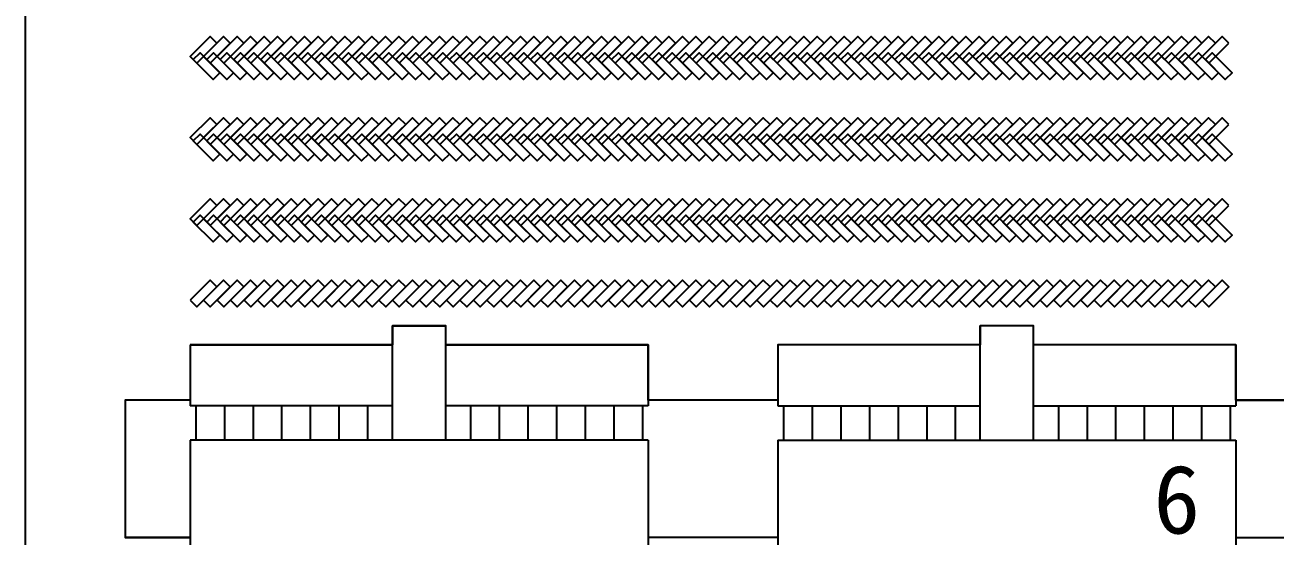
# Model space of a CAD drawing. Extents: x 39009873 to 40242873, y -38938004 to -37205504.
# Drawn here: x 39335197 to 39400697, y -38147569 to -38120757 of the extents above; entities that cross this region are included whole.
import ezdxf

# ---------------------------------------------------------------- set-up
doc = ezdxf.new("R2010")
doc.units = 0
doc.header["$LTSCALE"] = 1000
doc.header["$MEASUREMENT"] = 0
for name, color, linetype in [('1-CEG', 220, 'CONTINUOUS'), ('人行道', 251, 'CONTINUOUS'), ('地面非机动车', 2, 'CONTINUOUS'), ('建筑屋顶', 2, 'CONTINUOUS'), ('建筑轮廓', 254, 'CONTINUOUS')]:
    doc.layers.add(name, color=color, linetype=linetype)
doc.styles.add('-黑体', font='SIMHEI.TTF')

# ---------------------------------------------------------------- blocks, each defined once
blk = doc.blocks.new('333')
at = {"layer": '建筑屋顶', "linetype": 'Continuous', "ltscale": 10}
for p, q in [((-280647, 1070561), (-277847, 1070561)), ((-280647, 1064561), (-280647, 1070561)), ((-277847, 1064561), (-277847, 1070561)), ((-247047, 1070561), (-249847, 1070561)), ((-249847, 1064561), (-249847, 1070561)), ((-247047, 1064561), (-247047, 1070561)), ((-291247, 1069561), (-280647, 1069561)), ((-291247, 1069561), (-291247, 1066361)), ((-277847, 1069561), (-267247, 1069561)), ((-267247, 1069561), (-267247, 1066361)), ((-249847, 1069561), (-260447, 1069561)), ((-260447, 1069561), (-260447, 1066361)), ((-236447, 1069561), (-247047, 1069561)), ((-236447, 1069561), (-236447, 1066361)), ((-294647, 1066661), (-294647, 1059461)), ((-291247, 1066661), (-294647, 1066661)), ((-280647, 1066361), (-291247, 1066361)), ((-290947, 1066361), (-290947, 1064561)), ((-289447, 1066361), (-289447, 1064561)), ((-287947, 1066361), (-287947, 1064561)), ((-286447, 1066361), (-286447, 1064561)), ((-284947, 1066361), (-284947, 1064561)), ((-283447, 1066361), (-283447, 1064561)), ((-281947, 1066361), (-281947, 1064561)), ((-267247, 1066361), (-277847, 1066361)), ((-276547, 1066361), (-276547, 1064561)), ((-275047, 1066361), (-275047, 1064561)), ((-273547, 1066361), (-273547, 1064561)), ((-272047, 1066361), (-272047, 1064561)), ((-270547, 1066361), (-270547, 1064561)), ((-269047, 1066361), (-269047, 1064561)), ((-267547, 1066361), (-267547, 1064561)), ((-260447, 1066661), (-267247, 1066661)), ((-260447, 1066361), (-249847, 1066361)), ((-260147, 1066361), (-260147, 1064561)), ((-258647, 1066361), (-258647, 1064561)), ((-257147, 1066361), (-257147, 1064561)), ((-255647, 1066361), (-255647, 1064561)), ((-254147, 1066361), (-254147, 1064561)), ((-252647, 1066361), (-252647, 1064561)), ((-251147, 1066361), (-251147, 1064561)), ((-247047, 1066361), (-236447, 1066361)), ((-245747, 1066361), (-245747, 1064561)), ((-244247, 1066361), (-244247, 1064561)), ((-242747, 1066361), (-242747, 1064561)), ((-241247, 1066361), (-241247, 1064561)), ((-239747, 1066361), (-239747, 1064561)), ((-238247, 1066361), (-238247, 1064561)), ((-236747, 1066361), (-236747, 1064561)), ((-236447, 1066661), (-233047, 1066661)), ((-233047, 1066661), (-233047, 1059461)), ((-267247, 1064561), (-291247, 1064561)), ((-291247, 1064561), (-291247, 1051961)), ((-267247, 1064561), (-267247, 1057961)), ((-260447, 1064561), (-236447, 1064561)), ((-260447, 1064561), (-260447, 1057961)), ((-236447, 1064561), (-236447, 1051961)), ((-291247, 1059461), (-294647, 1059461)), ((-260447, 1059461), (-267247, 1059461)), ((-236447, 1059461), (-233047, 1059461)), ((-291247, 1057961), (-267247, 1057961)), ((-287647, 1057961), (-287647, 1033961)), ((-236447, 1057961), (-260447, 1057961)), ((-240047, 1057961), (-240047, 1033961)), ((-293897, 1051961), (-293897, 1039961)), ((-287647, 1051961), (-293897, 1051961)), ((-240047, 1051961), (-233797, 1051961)), ((-233797, 1051961), (-233797, 1039961)), ((-287647, 1039961), (-293897, 1039961)), ((-291247, 1039961), (-291247, 1030761)), ((-240047, 1039961), (-233797, 1039961)), ((-236447, 1039961), (-236447, 1030761)), ((-280647, 1034961), (-277847, 1034961)), ((-280647, 1028961), (-280647, 1034961)), ((-277847, 1028961), (-277847, 1034961)), ((-247047, 1034961), (-249847, 1034961)), ((-249847, 1028961), (-249847, 1034961)), ((-247047, 1028961), (-247047, 1034961)), ((-291247, 1033961), (-280647, 1033961)), ((-277847, 1033961), (-267247, 1033961)), ((-267247, 1033961), (-267247, 1030761)), ((-249847, 1033961), (-260447, 1033961)), ((-260447, 1033961), (-260447, 1030761)), ((-236447, 1033961), (-247047, 1033961)), ((-294647, 1031061), (-294647, 1023861)), ((-291247, 1031061), (-294647, 1031061)), ((-260447, 1031061), (-267247, 1031061)), ((-236447, 1031061), (-233047, 1031061)), ((-233047, 1031061), (-233047, 1023861)), ((-280647, 1030761), (-291247, 1030761)), ((-290947, 1030761), (-290947, 1028961)), ((-289447, 1030761), (-289447, 1028961)), ((-287947, 1030761), (-287947, 1028961)), ((-286447, 1030761), (-286447, 1028961)), ((-284947, 1030761), (-284947, 1028961)), ((-283447, 1030761), (-283447, 1028961)), ((-281947, 1030761), (-281947, 1028961)), ((-267247, 1030761), (-277847, 1030761)), ((-276547, 1030761), (-276547, 1028961)), ((-275047, 1030761), (-275047, 1028961)), ((-273547, 1030761), (-273547, 1028961)), ((-272047, 1030761), (-272047, 1028961)), ((-270547, 1030761), (-270547, 1028961)), ((-269047, 1030761), (-269047, 1028961)), ((-267547, 1030761), (-267547, 1028961)), ((-260447, 1030761), (-249847, 1030761)), ((-260147, 1030761), (-260147, 1028961)), ((-258647, 1030761), (-258647, 1028961)), ((-257147, 1030761), (-257147, 1028961)), ((-255647, 1030761), (-255647, 1028961)), ((-254147, 1030761), (-254147, 1028961)), ((-252647, 1030761), (-252647, 1028961)), ((-251147, 1030761), (-251147, 1028961)), ((-247047, 1030761), (-236447, 1030761)), ((-245747, 1030761), (-245747, 1028961)), ((-244247, 1030761), (-244247, 1028961)), ((-242747, 1030761), (-242747, 1028961)), ((-241247, 1030761), (-241247, 1028961)), ((-239747, 1030761), (-239747, 1028961)), ((-238247, 1030761), (-238247, 1028961)), ((-236747, 1030761), (-236747, 1028961)), ((-267247, 1028961), (-291247, 1028961)), ((-291247, 1028961), (-291247, 1022361)), ((-267247, 1028961), (-267247, 1022361)), ((-260447, 1028961), (-236447, 1028961)), ((-260447, 1028961), (-260447, 1022361)), ((-236447, 1028961), (-236447, 1022361)), ((-291247, 1023861), (-294647, 1023861)), ((-260447, 1023861), (-267247, 1023861)), ((-236447, 1023861), (-233047, 1023861)), ((-291247, 1022361), (-267247, 1022361)), ((-236447, 1022361), (-260447, 1022361))]:
    blk.add_line(p, q, dxfattribs=at)

msp = doc.modelspace()

# ---------------------------------------------------------------- linework, layer by layer
at = {"layer": '人行道'}
msp.add_line((39335197, -38098941), (39335197, -38152141), dxfattribs=at)
at = {"layer": '地面非机动车', "linetype": 'Continuous', "ltscale": 10}
for points in [[(39345247, -38121715), (39344893, -38121361), (39343847, -38122408), (39344200, -38122761)], [(39345954, -38121715), (39345600, -38121361), (39344554, -38122408), (39344907, -38122761)], [(39346661, -38121715), (39346307, -38121361), (39345261, -38122408), (39345614, -38122761)], [(39347368, -38121715), (39347014, -38121361), (39345968, -38122408), (39346321, -38122761)], [(39348075, -38121715), (39347721, -38121361), (39346675, -38122408), (39347029, -38122761)], [(39348782, -38121715), (39348429, -38121361), (39347382, -38122408), (39347736, -38122761)], [(39349489, -38121715), (39349136, -38121361), (39348089, -38122408), (39348443, -38122761)], [(39350196, -38121715), (39349843, -38121361), (39348796, -38122408), (39349150, -38122761)], [(39350903, -38121715), (39350550, -38121361), (39349503, -38122408), (39349857, -38122761)], [(39351610, -38121715), (39351257, -38121361), (39350210, -38122408), (39350564, -38122761)], [(39352318, -38121715), (39351964, -38121361), (39350918, -38122408), (39351271, -38122761)], [(39353025, -38121715), (39352671, -38121361), (39351625, -38122408), (39351978, -38122761)], [(39353732, -38121715), (39353378, -38121361), (39352332, -38122408), (39352685, -38122761)], [(39354439, -38121715), (39354085, -38121361), (39353039, -38122408), (39353392, -38122761)], [(39355146, -38121715), (39354792, -38121361), (39353746, -38122408), (39354100, -38122761)], [(39355146, -38121715), (39354792, -38121361), (39353746, -38122408), (39354100, -38122761)], [(39355853, -38121715), (39355500, -38121361), (39354453, -38122408), (39354807, -38122761)], [(39356560, -38121715), (39356207, -38121361), (39355160, -38122408), (39355514, -38122761)], [(39357267, -38121715), (39356914, -38121361), (39355867, -38122408), (39356221, -38122761)], [(39357974, -38121715), (39357621, -38121361), (39356574, -38122408), (39356928, -38122761)], [(39358682, -38121715), (39358328, -38121361), (39357282, -38122408), (39357635, -38122761)], [(39359389, -38121715), (39359035, -38121361), (39357989, -38122408), (39358342, -38122761)], [(39360096, -38121715), (39359742, -38121361), (39358696, -38122408), (39359049, -38122761)], [(39360803, -38121715), (39360449, -38121361), (39359403, -38122408), (39359756, -38122761)], [(39361510, -38121715), (39361156, -38121361), (39360110, -38122408), (39360464, -38122761)], [(39362217, -38121715), (39361864, -38121361), (39360817, -38122408), (39361171, -38122761)], [(39362924, -38121715), (39362571, -38121361), (39361524, -38122408), (39361878, -38122761)], [(39363631, -38121715), (39363278, -38121361), (39362231, -38122408), (39362585, -38122761)], [(39364338, -38121715), (39363985, -38121361), (39362938, -38122408), (39363292, -38122761)], [(39364338, -38121715), (39363985, -38121361), (39362938, -38122408), (39363292, -38122761)], [(39365046, -38121715), (39364692, -38121361), (39363646, -38122408), (39363999, -38122761)], [(39365753, -38121715), (39365399, -38121361), (39364353, -38122408), (39364706, -38122761)], [(39366460, -38121715), (39366106, -38121361), (39365060, -38122408), (39365413, -38122761)], [(39367167, -38121715), (39366813, -38121361), (39365767, -38122408), (39366120, -38122761)], [(39367874, -38121715), (39367520, -38121361), (39366474, -38122408), (39366828, -38122761)], [(39368581, -38121715), (39368228, -38121361), (39367181, -38122408), (39367535, -38122761)], [(39369288, -38121715), (39368935, -38121361), (39367888, -38122408), (39368242, -38122761)], [(39369995, -38121715), (39369642, -38121361), (39368595, -38122408), (39368949, -38122761)], [(39370702, -38121715), (39370349, -38121361), (39369302, -38122408), (39369656, -38122761)], [(39371409, -38121715), (39371056, -38121361), (39370009, -38122408), (39370363, -38122761)], [(39372117, -38121715), (39371763, -38121361), (39370717, -38122408), (39371070, -38122761)], [(39372824, -38121715), (39372470, -38121361), (39371424, -38122408), (39371777, -38122761)], [(39373531, -38121715), (39373177, -38121361), (39372131, -38122408), (39372484, -38122761)], [(39373531, -38121715), (39373177, -38121361), (39372131, -38122408), (39372484, -38122761)], [(39374238, -38121715), (39373884, -38121361), (39372838, -38122408), (39373191, -38122761)], [(39374945, -38121715), (39374591, -38121361), (39373545, -38122408), (39373899, -38122761)], [(39375652, -38121715), (39375299, -38121361), (39374252, -38122408), (39374606, -38122761)], [(39376359, -38121715), (39376006, -38121361), (39374959, -38122408), (39375313, -38122761)], [(39377066, -38121715), (39376713, -38121361), (39375666, -38122408), (39376020, -38122761)], [(39377773, -38121715), (39377420, -38121361), (39376373, -38122408), (39376727, -38122761)], [(39378481, -38121715), (39378127, -38121361), (39377081, -38122408), (39377434, -38122761)], [(39379188, -38121715), (39378834, -38121361), (39377788, -38122408), (39378141, -38122761)], [(39379895, -38121715), (39379541, -38121361), (39378495, -38122408), (39378848, -38122761)], [(39380602, -38121715), (39380248, -38121361), (39379202, -38122408), (39379555, -38122761)], [(39381309, -38121715), (39380955, -38121361), (39379909, -38122408), (39380263, -38122761)], [(39382016, -38121715), (39381663, -38121361), (39380616, -38122408), (39380970, -38122761)], [(39382723, -38121715), (39382370, -38121361), (39381323, -38122408), (39381677, -38122761)], [(39382723, -38121715), (39382370, -38121361), (39381323, -38122408), (39381677, -38122761)], [(39383430, -38121715), (39383077, -38121361), (39382030, -38122408), (39382384, -38122761)], [(39384137, -38121715), (39383784, -38121361), (39382737, -38122408), (39383091, -38122761)], [(39384845, -38121715), (39384491, -38121361), (39383445, -38122408), (39383798, -38122761)], [(39385552, -38121715), (39385198, -38121361), (39384152, -38122408), (39384505, -38122761)], [(39386259, -38121715), (39385905, -38121361), (39384859, -38122408), (39385212, -38122761)], [(39386966, -38121715), (39386612, -38121361), (39385566, -38122408), (39385919, -38122761)], [(39387673, -38121715), (39387319, -38121361), (39386273, -38122408), (39386626, -38122761)], [(39388380, -38121715), (39388026, -38121361), (39386980, -38122408), (39387334, -38122761)], [(39389087, -38121715), (39388734, -38121361), (39387687, -38122408), (39388041, -38122761)], [(39389794, -38121715), (39389441, -38121361), (39388394, -38122408), (39388748, -38122761)], [(39390501, -38121715), (39390148, -38121361), (39389101, -38122408), (39389455, -38122761)], [(39391208, -38121715), (39390855, -38121361), (39389808, -38122408), (39390162, -38122761)], [(39391916, -38121715), (39391562, -38121361), (39390516, -38122408), (39390869, -38122761)], [(39392623, -38121715), (39392269, -38121361), (39391223, -38122408), (39391576, -38122761)], [(39393330, -38121715), (39392976, -38121361), (39391930, -38122408), (39392283, -38122761)], [(39394037, -38121715), (39393683, -38121361), (39392637, -38122408), (39392990, -38122761)], [(39394744, -38121715), (39394390, -38121361), (39393344, -38122408), (39393698, -38122761)], [(39395451, -38121715), (39395098, -38121361), (39394051, -38122408), (39394405, -38122761)], [(39396158, -38121715), (39395805, -38121361), (39394758, -38122408), (39395112, -38122761)], [(39396865, -38121715), (39396512, -38121361), (39395465, -38122408), (39395819, -38122761)], [(39397572, -38121715), (39397219, -38121361), (39396172, -38122408), (39396526, -38122761)], [(39398280, -38121715), (39397926, -38121361), (39396880, -38122408), (39397233, -38122761)], [(39344014, -38122575), (39344367, -38122221), (39345414, -38123268), (39345060, -38123621)], [(39344721, -38122575), (39345074, -38122221), (39346121, -38123268), (39345767, -38123621)], [(39345428, -38122575), (39345781, -38122221), (39346828, -38123268), (39346474, -38123621)], [(39346135, -38122575), (39346489, -38122221), (39347535, -38123268), (39347181, -38123621)], [(39346842, -38122575), (39347196, -38122221), (39348242, -38123268), (39347889, -38123621)], [(39347549, -38122575), (39347903, -38122221), (39348949, -38123268), (39348596, -38123621)], [(39348256, -38122575), (39348610, -38122221), (39349656, -38123268), (39349303, -38123621)], [(39348963, -38122575), (39349317, -38122221), (39350363, -38123268), (39350010, -38123621)], [(39349670, -38122575), (39350024, -38122221), (39351070, -38123268), (39350717, -38123621)], [(39350378, -38122575), (39350731, -38122221), (39351778, -38123268), (39351424, -38123621)], [(39351085, -38122575), (39351438, -38122221), (39352485, -38123268), (39352131, -38123621)], [(39351792, -38122575), (39352145, -38122221), (39353192, -38123268), (39352838, -38123621)], [(39352499, -38122575), (39352852, -38122221), (39353899, -38123268), (39353545, -38123621)], [(39353206, -38122575), (39353560, -38122221), (39354606, -38123268), (39354252, -38123621)], [(39353913, -38122575), (39354267, -38122221), (39355313, -38123268), (39354960, -38123621)], [(39354620, -38122575), (39354974, -38122221), (39356020, -38123268), (39355667, -38123621)], [(39355327, -38122575), (39355681, -38122221), (39356727, -38123268), (39356374, -38123621)], [(39356034, -38122575), (39356388, -38122221), (39357434, -38123268), (39357081, -38123621)], [(39356742, -38122575), (39357095, -38122221), (39358142, -38123268), (39357788, -38123621)], [(39357449, -38122575), (39357802, -38122221), (39358849, -38123268), (39358495, -38123621)], [(39358156, -38122575), (39358509, -38122221), (39359556, -38123268), (39359202, -38123621)], [(39358863, -38122575), (39359216, -38122221), (39360263, -38123268), (39359909, -38123621)], [(39359570, -38122575), (39359924, -38122221), (39360970, -38123268), (39360616, -38123621)], [(39360277, -38122575), (39360631, -38122221), (39361677, -38123268), (39361324, -38123621)], [(39360984, -38122575), (39361338, -38122221), (39362384, -38123268), (39362031, -38123621)], [(39361691, -38122575), (39362045, -38122221), (39363091, -38123268), (39362738, -38123621)], [(39362398, -38122575), (39362752, -38122221), (39363798, -38123268), (39363445, -38123621)], [(39363106, -38122575), (39363459, -38122221), (39364506, -38123268), (39364152, -38123621)], [(39363813, -38122575), (39364166, -38122221), (39365213, -38123268), (39364859, -38123621)], [(39364520, -38122575), (39364873, -38122221), (39365920, -38123268), (39365566, -38123621)], [(39365227, -38122575), (39365580, -38122221), (39366627, -38123268), (39366273, -38123621)], [(39365934, -38122575), (39366288, -38122221), (39367334, -38123268), (39366980, -38123621)], [(39366641, -38122575), (39366995, -38122221), (39368041, -38123268), (39367688, -38123621)], [(39367348, -38122575), (39367702, -38122221), (39368748, -38123268), (39368395, -38123621)], [(39368055, -38122575), (39368409, -38122221), (39369455, -38123268), (39369102, -38123621)], [(39368762, -38122575), (39369116, -38122221), (39370162, -38123268), (39369809, -38123621)], [(39369469, -38122575), (39369823, -38122221), (39370869, -38123268), (39370516, -38123621)], [(39370177, -38122575), (39370530, -38122221), (39371577, -38123268), (39371223, -38123621)], [(39370884, -38122575), (39371237, -38122221), (39372284, -38123268), (39371930, -38123621)], [(39371591, -38122575), (39371944, -38122221), (39372991, -38123268), (39372637, -38123621)], [(39372298, -38122575), (39372651, -38122221), (39373698, -38123268), (39373344, -38123621)], [(39373005, -38122575), (39373359, -38122221), (39374405, -38123268), (39374051, -38123621)], [(39373712, -38122575), (39374066, -38122221), (39375112, -38123268), (39374759, -38123621)], [(39374419, -38122575), (39374773, -38122221), (39375819, -38123268), (39375466, -38123621)], [(39375126, -38122575), (39375480, -38122221), (39376526, -38123268), (39376173, -38123621)], [(39375833, -38122575), (39376187, -38122221), (39377233, -38123268), (39376880, -38123621)], [(39376541, -38122575), (39376894, -38122221), (39377941, -38123268), (39377587, -38123621)], [(39377248, -38122575), (39377601, -38122221), (39378648, -38123268), (39378294, -38123621)], [(39377955, -38122575), (39378308, -38122221), (39379355, -38123268), (39379001, -38123621)], [(39378662, -38122575), (39379015, -38122221), (39380062, -38123268), (39379708, -38123621)], [(39379369, -38122575), (39379723, -38122221), (39380769, -38123268), (39380415, -38123621)], [(39380076, -38122575), (39380430, -38122221), (39381476, -38123268), (39381123, -38123621)], [(39380783, -38122575), (39381137, -38122221), (39382183, -38123268), (39381830, -38123621)], [(39381490, -38122575), (39381844, -38122221), (39382890, -38123268), (39382537, -38123621)], [(39382197, -38122575), (39382551, -38122221), (39383597, -38123268), (39383244, -38123621)], [(39382905, -38122575), (39383258, -38122221), (39384305, -38123268), (39383951, -38123621)], [(39383612, -38122575), (39383965, -38122221), (39385012, -38123268), (39384658, -38123621)], [(39384319, -38122575), (39384672, -38122221), (39385719, -38123268), (39385365, -38123621)], [(39385026, -38122575), (39385379, -38122221), (39386426, -38123268), (39386072, -38123621)], [(39385733, -38122575), (39386086, -38122221), (39387133, -38123268), (39386779, -38123621)], [(39386440, -38122575), (39386794, -38122221), (39387840, -38123268), (39387486, -38123621)], [(39387147, -38122575), (39387501, -38122221), (39388547, -38123268), (39388194, -38123621)], [(39387854, -38122575), (39388208, -38122221), (39389254, -38123268), (39388901, -38123621)], [(39388561, -38122575), (39388915, -38122221), (39389961, -38123268), (39389608, -38123621)], [(39389268, -38122575), (39389622, -38122221), (39390668, -38123268), (39390315, -38123621)], [(39389976, -38122575), (39390329, -38122221), (39391376, -38123268), (39391022, -38123621)], [(39390683, -38122575), (39391036, -38122221), (39392083, -38123268), (39391729, -38123621)], [(39391390, -38122575), (39391743, -38122221), (39392790, -38123268), (39392436, -38123621)], [(39392097, -38122575), (39392450, -38122221), (39393497, -38123268), (39393143, -38123621)], [(39392804, -38122575), (39393158, -38122221), (39394204, -38123268), (39393850, -38123621)], [(39393511, -38122575), (39393865, -38122221), (39394911, -38123268), (39394558, -38123621)], [(39394218, -38122575), (39394572, -38122221), (39395618, -38123268), (39395265, -38123621)], [(39394925, -38122575), (39395279, -38122221), (39396325, -38123268), (39395972, -38123621)], [(39395632, -38122575), (39395986, -38122221), (39397032, -38123268), (39396679, -38123621)], [(39396340, -38122575), (39396693, -38122221), (39397740, -38123268), (39397386, -38123621)], [(39397047, -38122575), (39397400, -38122221), (39398447, -38123268), (39398093, -38123621)], [(39345247, -38125975), (39344893, -38125621), (39343847, -38126668), (39344200, -38127021)], [(39345954, -38125975), (39345600, -38125621), (39344554, -38126668), (39344907, -38127021)], [(39346661, -38125975), (39346307, -38125621), (39345261, -38126668), (39345614, -38127021)], [(39347368, -38125975), (39347014, -38125621), (39345968, -38126668), (39346321, -38127021)], [(39348075, -38125975), (39347721, -38125621), (39346675, -38126668), (39347029, -38127021)], [(39348782, -38125975), (39348429, -38125621), (39347382, -38126668), (39347736, -38127021)], [(39349489, -38125975), (39349136, -38125621), (39348089, -38126668), (39348443, -38127021)], [(39350196, -38125975), (39349843, -38125621), (39348796, -38126668), (39349150, -38127021)], [(39350903, -38125975), (39350550, -38125621), (39349503, -38126668), (39349857, -38127021)], [(39351610, -38125975), (39351257, -38125621), (39350210, -38126668), (39350564, -38127021)], [(39352318, -38125975), (39351964, -38125621), (39350918, -38126668), (39351271, -38127021)], [(39353025, -38125975), (39352671, -38125621), (39351625, -38126668), (39351978, -38127021)], [(39353732, -38125975), (39353378, -38125621), (39352332, -38126668), (39352685, -38127021)], [(39354439, -38125975), (39354085, -38125621), (39353039, -38126668), (39353392, -38127021)], [(39355146, -38125975), (39354792, -38125621), (39353746, -38126668), (39354100, -38127021)], [(39355146, -38125975), (39354792, -38125621), (39353746, -38126668), (39354100, -38127021)], [(39355853, -38125975), (39355500, -38125621), (39354453, -38126668), (39354807, -38127021)], [(39356560, -38125975), (39356207, -38125621), (39355160, -38126668), (39355514, -38127021)], [(39357267, -38125975), (39356914, -38125621), (39355867, -38126668), (39356221, -38127021)], [(39357974, -38125975), (39357621, -38125621), (39356574, -38126668), (39356928, -38127021)], [(39358682, -38125975), (39358328, -38125621), (39357282, -38126668), (39357635, -38127021)], [(39359389, -38125975), (39359035, -38125621), (39357989, -38126668), (39358342, -38127021)], [(39360096, -38125975), (39359742, -38125621), (39358696, -38126668), (39359049, -38127021)], [(39360803, -38125975), (39360449, -38125621), (39359403, -38126668), (39359756, -38127021)], [(39361510, -38125975), (39361156, -38125621), (39360110, -38126668), (39360464, -38127021)], [(39362217, -38125975), (39361864, -38125621), (39360817, -38126668), (39361171, -38127021)], [(39362924, -38125975), (39362571, -38125621), (39361524, -38126668), (39361878, -38127021)], [(39363631, -38125975), (39363278, -38125621), (39362231, -38126668), (39362585, -38127021)], [(39364338, -38125975), (39363985, -38125621), (39362938, -38126668), (39363292, -38127021)], [(39364338, -38125975), (39363985, -38125621), (39362938, -38126668), (39363292, -38127021)], [(39365046, -38125975), (39364692, -38125621), (39363646, -38126668), (39363999, -38127021)], [(39365753, -38125975), (39365399, -38125621), (39364353, -38126668), (39364706, -38127021)], [(39366460, -38125975), (39366106, -38125621), (39365060, -38126668), (39365413, -38127021)], [(39367167, -38125975), (39366813, -38125621), (39365767, -38126668), (39366120, -38127021)], [(39367874, -38125975), (39367520, -38125621), (39366474, -38126668), (39366828, -38127021)], [(39368581, -38125975), (39368228, -38125621), (39367181, -38126668), (39367535, -38127021)], [(39369288, -38125975), (39368935, -38125621), (39367888, -38126668), (39368242, -38127021)], [(39369995, -38125975), (39369642, -38125621), (39368595, -38126668), (39368949, -38127021)], [(39370702, -38125975), (39370349, -38125621), (39369302, -38126668), (39369656, -38127021)], [(39371409, -38125975), (39371056, -38125621), (39370009, -38126668), (39370363, -38127021)], [(39372117, -38125975), (39371763, -38125621), (39370717, -38126668), (39371070, -38127021)], [(39372824, -38125975), (39372470, -38125621), (39371424, -38126668), (39371777, -38127021)], [(39373531, -38125975), (39373177, -38125621), (39372131, -38126668), (39372484, -38127021)], [(39373531, -38125975), (39373177, -38125621), (39372131, -38126668), (39372484, -38127021)], [(39374238, -38125975), (39373884, -38125621), (39372838, -38126668), (39373191, -38127021)], [(39374945, -38125975), (39374591, -38125621), (39373545, -38126668), (39373899, -38127021)], [(39375652, -38125975), (39375299, -38125621), (39374252, -38126668), (39374606, -38127021)], [(39376359, -38125975), (39376006, -38125621), (39374959, -38126668), (39375313, -38127021)], [(39377066, -38125975), (39376713, -38125621), (39375666, -38126668), (39376020, -38127021)], [(39377773, -38125975), (39377420, -38125621), (39376373, -38126668), (39376727, -38127021)], [(39378481, -38125975), (39378127, -38125621), (39377081, -38126668), (39377434, -38127021)], [(39379188, -38125975), (39378834, -38125621), (39377788, -38126668), (39378141, -38127021)], [(39379895, -38125975), (39379541, -38125621), (39378495, -38126668), (39378848, -38127021)], [(39380602, -38125975), (39380248, -38125621), (39379202, -38126668), (39379555, -38127021)], [(39381309, -38125975), (39380955, -38125621), (39379909, -38126668), (39380263, -38127021)], [(39382016, -38125975), (39381663, -38125621), (39380616, -38126668), (39380970, -38127021)], [(39382723, -38125975), (39382370, -38125621), (39381323, -38126668), (39381677, -38127021)], [(39382723, -38125975), (39382370, -38125621), (39381323, -38126668), (39381677, -38127021)], [(39383430, -38125975), (39383077, -38125621), (39382030, -38126668), (39382384, -38127021)], [(39384137, -38125975), (39383784, -38125621), (39382737, -38126668), (39383091, -38127021)], [(39384845, -38125975), (39384491, -38125621), (39383445, -38126668), (39383798, -38127021)], [(39385552, -38125975), (39385198, -38125621), (39384152, -38126668), (39384505, -38127021)], [(39386259, -38125975), (39385905, -38125621), (39384859, -38126668), (39385212, -38127021)], [(39386966, -38125975), (39386612, -38125621), (39385566, -38126668), (39385919, -38127021)], [(39387673, -38125975), (39387319, -38125621), (39386273, -38126668), (39386626, -38127021)], [(39388380, -38125975), (39388026, -38125621), (39386980, -38126668), (39387334, -38127021)], [(39389087, -38125975), (39388734, -38125621), (39387687, -38126668), (39388041, -38127021)], [(39389794, -38125975), (39389441, -38125621), (39388394, -38126668), (39388748, -38127021)], [(39390501, -38125975), (39390148, -38125621), (39389101, -38126668), (39389455, -38127021)], [(39391208, -38125975), (39390855, -38125621), (39389808, -38126668), (39390162, -38127021)], [(39391916, -38125975), (39391562, -38125621), (39390516, -38126668), (39390869, -38127021)], [(39392623, -38125975), (39392269, -38125621), (39391223, -38126668), (39391576, -38127021)], [(39393330, -38125975), (39392976, -38125621), (39391930, -38126668), (39392283, -38127021)], [(39394037, -38125975), (39393683, -38125621), (39392637, -38126668), (39392990, -38127021)], [(39394744, -38125975), (39394390, -38125621), (39393344, -38126668), (39393698, -38127021)], [(39395451, -38125975), (39395098, -38125621), (39394051, -38126668), (39394405, -38127021)], [(39396158, -38125975), (39395805, -38125621), (39394758, -38126668), (39395112, -38127021)], [(39396865, -38125975), (39396512, -38125621), (39395465, -38126668), (39395819, -38127021)], [(39397572, -38125975), (39397219, -38125621), (39396172, -38126668), (39396526, -38127021)], [(39398280, -38125975), (39397926, -38125621), (39396880, -38126668), (39397233, -38127021)], [(39344014, -38126835), (39344367, -38126481), (39345414, -38127528), (39345060, -38127881)], [(39344721, -38126835), (39345074, -38126481), (39346121, -38127528), (39345767, -38127881)], [(39345428, -38126835), (39345781, -38126481), (39346828, -38127528), (39346474, -38127881)], [(39346135, -38126835), (39346489, -38126481), (39347535, -38127528), (39347181, -38127881)], [(39346842, -38126835), (39347196, -38126481), (39348242, -38127528), (39347889, -38127881)], [(39347549, -38126835), (39347903, -38126481), (39348949, -38127528), (39348596, -38127881)], [(39348256, -38126835), (39348610, -38126481), (39349656, -38127528), (39349303, -38127881)], [(39348963, -38126835), (39349317, -38126481), (39350363, -38127528), (39350010, -38127881)], [(39349670, -38126835), (39350024, -38126481), (39351070, -38127528), (39350717, -38127881)], [(39350378, -38126835), (39350731, -38126481), (39351778, -38127528), (39351424, -38127881)], [(39351085, -38126835), (39351438, -38126481), (39352485, -38127528), (39352131, -38127881)], [(39351792, -38126835), (39352145, -38126481), (39353192, -38127528), (39352838, -38127881)], [(39352499, -38126835), (39352852, -38126481), (39353899, -38127528), (39353545, -38127881)], [(39353206, -38126835), (39353560, -38126481), (39354606, -38127528), (39354252, -38127881)], [(39353913, -38126835), (39354267, -38126481), (39355313, -38127528), (39354960, -38127881)], [(39354620, -38126835), (39354974, -38126481), (39356020, -38127528), (39355667, -38127881)], [(39355327, -38126835), (39355681, -38126481), (39356727, -38127528), (39356374, -38127881)], [(39356034, -38126835), (39356388, -38126481), (39357434, -38127528), (39357081, -38127881)], [(39356742, -38126835), (39357095, -38126481), (39358142, -38127528), (39357788, -38127881)], [(39357449, -38126835), (39357802, -38126481), (39358849, -38127528), (39358495, -38127881)], [(39358156, -38126835), (39358509, -38126481), (39359556, -38127528), (39359202, -38127881)], [(39358863, -38126835), (39359216, -38126481), (39360263, -38127528), (39359909, -38127881)], [(39359570, -38126835), (39359924, -38126481), (39360970, -38127528), (39360616, -38127881)], [(39360277, -38126835), (39360631, -38126481), (39361677, -38127528), (39361324, -38127881)], [(39360984, -38126835), (39361338, -38126481), (39362384, -38127528), (39362031, -38127881)], [(39361691, -38126835), (39362045, -38126481), (39363091, -38127528), (39362738, -38127881)], [(39362398, -38126835), (39362752, -38126481), (39363798, -38127528), (39363445, -38127881)], [(39363106, -38126835), (39363459, -38126481), (39364506, -38127528), (39364152, -38127881)], [(39363813, -38126835), (39364166, -38126481), (39365213, -38127528), (39364859, -38127881)], [(39364520, -38126835), (39364873, -38126481), (39365920, -38127528), (39365566, -38127881)], [(39365227, -38126835), (39365580, -38126481), (39366627, -38127528), (39366273, -38127881)], [(39365934, -38126835), (39366288, -38126481), (39367334, -38127528), (39366980, -38127881)], [(39366641, -38126835), (39366995, -38126481), (39368041, -38127528), (39367688, -38127881)], [(39367348, -38126835), (39367702, -38126481), (39368748, -38127528), (39368395, -38127881)], [(39368055, -38126835), (39368409, -38126481), (39369455, -38127528), (39369102, -38127881)], [(39368762, -38126835), (39369116, -38126481), (39370162, -38127528), (39369809, -38127881)], [(39369469, -38126835), (39369823, -38126481), (39370869, -38127528), (39370516, -38127881)], [(39370177, -38126835), (39370530, -38126481), (39371577, -38127528), (39371223, -38127881)], [(39370884, -38126835), (39371237, -38126481), (39372284, -38127528), (39371930, -38127881)], [(39371591, -38126835), (39371944, -38126481), (39372991, -38127528), (39372637, -38127881)], [(39372298, -38126835), (39372651, -38126481), (39373698, -38127528), (39373344, -38127881)], [(39373005, -38126835), (39373359, -38126481), (39374405, -38127528), (39374051, -38127881)], [(39373712, -38126835), (39374066, -38126481), (39375112, -38127528), (39374759, -38127881)], [(39374419, -38126835), (39374773, -38126481), (39375819, -38127528), (39375466, -38127881)], [(39375126, -38126835), (39375480, -38126481), (39376526, -38127528), (39376173, -38127881)], [(39375833, -38126835), (39376187, -38126481), (39377233, -38127528), (39376880, -38127881)], [(39376541, -38126835), (39376894, -38126481), (39377941, -38127528), (39377587, -38127881)], [(39377248, -38126835), (39377601, -38126481), (39378648, -38127528), (39378294, -38127881)], [(39377955, -38126835), (39378308, -38126481), (39379355, -38127528), (39379001, -38127881)], [(39378662, -38126835), (39379015, -38126481), (39380062, -38127528), (39379708, -38127881)], [(39379369, -38126835), (39379723, -38126481), (39380769, -38127528), (39380415, -38127881)], [(39380076, -38126835), (39380430, -38126481), (39381476, -38127528), (39381123, -38127881)], [(39380783, -38126835), (39381137, -38126481), (39382183, -38127528), (39381830, -38127881)], [(39381490, -38126835), (39381844, -38126481), (39382890, -38127528), (39382537, -38127881)], [(39382197, -38126835), (39382551, -38126481), (39383597, -38127528), (39383244, -38127881)], [(39382905, -38126835), (39383258, -38126481), (39384305, -38127528), (39383951, -38127881)], [(39383612, -38126835), (39383965, -38126481), (39385012, -38127528), (39384658, -38127881)], [(39384319, -38126835), (39384672, -38126481), (39385719, -38127528), (39385365, -38127881)], [(39385026, -38126835), (39385379, -38126481), (39386426, -38127528), (39386072, -38127881)], [(39385733, -38126835), (39386086, -38126481), (39387133, -38127528), (39386779, -38127881)], [(39386440, -38126835), (39386794, -38126481), (39387840, -38127528), (39387486, -38127881)], [(39387147, -38126835), (39387501, -38126481), (39388547, -38127528), (39388194, -38127881)], [(39387854, -38126835), (39388208, -38126481), (39389254, -38127528), (39388901, -38127881)], [(39388561, -38126835), (39388915, -38126481), (39389961, -38127528), (39389608, -38127881)], [(39389268, -38126835), (39389622, -38126481), (39390668, -38127528), (39390315, -38127881)], [(39389976, -38126835), (39390329, -38126481), (39391376, -38127528), (39391022, -38127881)], [(39390683, -38126835), (39391036, -38126481), (39392083, -38127528), (39391729, -38127881)], [(39391390, -38126835), (39391743, -38126481), (39392790, -38127528), (39392436, -38127881)], [(39392097, -38126835), (39392450, -38126481), (39393497, -38127528), (39393143, -38127881)], [(39392804, -38126835), (39393158, -38126481), (39394204, -38127528), (39393850, -38127881)], [(39393511, -38126835), (39393865, -38126481), (39394911, -38127528), (39394558, -38127881)], [(39394218, -38126835), (39394572, -38126481), (39395618, -38127528), (39395265, -38127881)], [(39394925, -38126835), (39395279, -38126481), (39396325, -38127528), (39395972, -38127881)], [(39395632, -38126835), (39395986, -38126481), (39397032, -38127528), (39396679, -38127881)], [(39396340, -38126835), (39396693, -38126481), (39397740, -38127528), (39397386, -38127881)], [(39397047, -38126835), (39397400, -38126481), (39398447, -38127528), (39398093, -38127881)], [(39345247, -38130235), (39344893, -38129881), (39343847, -38130928), (39344200, -38131281)], [(39345954, -38130235), (39345600, -38129881), (39344554, -38130928), (39344907, -38131281)], [(39346661, -38130235), (39346307, -38129881), (39345261, -38130928), (39345614, -38131281)], [(39347368, -38130235), (39347014, -38129881), (39345968, -38130928), (39346321, -38131281)], [(39348075, -38130235), (39347721, -38129881), (39346675, -38130928), (39347029, -38131281)], [(39348782, -38130235), (39348429, -38129881), (39347382, -38130928), (39347736, -38131281)], [(39349489, -38130235), (39349136, -38129881), (39348089, -38130928), (39348443, -38131281)], [(39350196, -38130235), (39349843, -38129881), (39348796, -38130928), (39349150, -38131281)], [(39350903, -38130235), (39350550, -38129881), (39349503, -38130928), (39349857, -38131281)], [(39351610, -38130235), (39351257, -38129881), (39350210, -38130928), (39350564, -38131281)], [(39352318, -38130235), (39351964, -38129881), (39350918, -38130928), (39351271, -38131281)], [(39353025, -38130235), (39352671, -38129881), (39351625, -38130928), (39351978, -38131281)], [(39353732, -38130235), (39353378, -38129881), (39352332, -38130928), (39352685, -38131281)], [(39354439, -38130235), (39354085, -38129881), (39353039, -38130928), (39353392, -38131281)], [(39355146, -38130235), (39354792, -38129881), (39353746, -38130928), (39354100, -38131281)], [(39355146, -38130235), (39354792, -38129881), (39353746, -38130928), (39354100, -38131281)], [(39355853, -38130235), (39355500, -38129881), (39354453, -38130928), (39354807, -38131281)], [(39356560, -38130235), (39356207, -38129881), (39355160, -38130928), (39355514, -38131281)], [(39357267, -38130235), (39356914, -38129881), (39355867, -38130928), (39356221, -38131281)], [(39357974, -38130235), (39357621, -38129881), (39356574, -38130928), (39356928, -38131281)], [(39358682, -38130235), (39358328, -38129881), (39357282, -38130928), (39357635, -38131281)], [(39359389, -38130235), (39359035, -38129881), (39357989, -38130928), (39358342, -38131281)], [(39360096, -38130235), (39359742, -38129881), (39358696, -38130928), (39359049, -38131281)], [(39360803, -38130235), (39360449, -38129881), (39359403, -38130928), (39359756, -38131281)], [(39361510, -38130235), (39361156, -38129881), (39360110, -38130928), (39360464, -38131281)], [(39362217, -38130235), (39361864, -38129881), (39360817, -38130928), (39361171, -38131281)], [(39362924, -38130235), (39362571, -38129881), (39361524, -38130928), (39361878, -38131281)], [(39363631, -38130235), (39363278, -38129881), (39362231, -38130928), (39362585, -38131281)], [(39364338, -38130235), (39363985, -38129881), (39362938, -38130928), (39363292, -38131281)], [(39364338, -38130235), (39363985, -38129881), (39362938, -38130928), (39363292, -38131281)], [(39365046, -38130235), (39364692, -38129881), (39363646, -38130928), (39363999, -38131281)], [(39365753, -38130235), (39365399, -38129881), (39364353, -38130928), (39364706, -38131281)], [(39366460, -38130235), (39366106, -38129881), (39365060, -38130928), (39365413, -38131281)], [(39367167, -38130235), (39366813, -38129881), (39365767, -38130928), (39366120, -38131281)], [(39367874, -38130235), (39367520, -38129881), (39366474, -38130928), (39366828, -38131281)], [(39368581, -38130235), (39368228, -38129881), (39367181, -38130928), (39367535, -38131281)], [(39369288, -38130235), (39368935, -38129881), (39367888, -38130928), (39368242, -38131281)], [(39369995, -38130235), (39369642, -38129881), (39368595, -38130928), (39368949, -38131281)], [(39370702, -38130235), (39370349, -38129881), (39369302, -38130928), (39369656, -38131281)], [(39371409, -38130235), (39371056, -38129881), (39370009, -38130928), (39370363, -38131281)], [(39372117, -38130235), (39371763, -38129881), (39370717, -38130928), (39371070, -38131281)], [(39372824, -38130235), (39372470, -38129881), (39371424, -38130928), (39371777, -38131281)], [(39373531, -38130235), (39373177, -38129881), (39372131, -38130928), (39372484, -38131281)], [(39373531, -38130235), (39373177, -38129881), (39372131, -38130928), (39372484, -38131281)], [(39374238, -38130235), (39373884, -38129881), (39372838, -38130928), (39373191, -38131281)], [(39374945, -38130235), (39374591, -38129881), (39373545, -38130928), (39373899, -38131281)], [(39375652, -38130235), (39375299, -38129881), (39374252, -38130928), (39374606, -38131281)], [(39376359, -38130235), (39376006, -38129881), (39374959, -38130928), (39375313, -38131281)], [(39377066, -38130235), (39376713, -38129881), (39375666, -38130928), (39376020, -38131281)], [(39377773, -38130235), (39377420, -38129881), (39376373, -38130928), (39376727, -38131281)], [(39378481, -38130235), (39378127, -38129881), (39377081, -38130928), (39377434, -38131281)], [(39379188, -38130235), (39378834, -38129881), (39377788, -38130928), (39378141, -38131281)], [(39379895, -38130235), (39379541, -38129881), (39378495, -38130928), (39378848, -38131281)], [(39380602, -38130235), (39380248, -38129881), (39379202, -38130928), (39379555, -38131281)], [(39381309, -38130235), (39380955, -38129881), (39379909, -38130928), (39380263, -38131281)], [(39382016, -38130235), (39381663, -38129881), (39380616, -38130928), (39380970, -38131281)], [(39382723, -38130235), (39382370, -38129881), (39381323, -38130928), (39381677, -38131281)], [(39382723, -38130235), (39382370, -38129881), (39381323, -38130928), (39381677, -38131281)], [(39383430, -38130235), (39383077, -38129881), (39382030, -38130928), (39382384, -38131281)], [(39384137, -38130235), (39383784, -38129881), (39382737, -38130928), (39383091, -38131281)], [(39384845, -38130235), (39384491, -38129881), (39383445, -38130928), (39383798, -38131281)], [(39385552, -38130235), (39385198, -38129881), (39384152, -38130928), (39384505, -38131281)], [(39386259, -38130235), (39385905, -38129881), (39384859, -38130928), (39385212, -38131281)], [(39386966, -38130235), (39386612, -38129881), (39385566, -38130928), (39385919, -38131281)], [(39387673, -38130235), (39387319, -38129881), (39386273, -38130928), (39386626, -38131281)], [(39388380, -38130235), (39388026, -38129881), (39386980, -38130928), (39387334, -38131281)], [(39389087, -38130235), (39388734, -38129881), (39387687, -38130928), (39388041, -38131281)], [(39389794, -38130235), (39389441, -38129881), (39388394, -38130928), (39388748, -38131281)], [(39390501, -38130235), (39390148, -38129881), (39389101, -38130928), (39389455, -38131281)], [(39391208, -38130235), (39390855, -38129881), (39389808, -38130928), (39390162, -38131281)], [(39391916, -38130235), (39391562, -38129881), (39390516, -38130928), (39390869, -38131281)], [(39392623, -38130235), (39392269, -38129881), (39391223, -38130928), (39391576, -38131281)], [(39393330, -38130235), (39392976, -38129881), (39391930, -38130928), (39392283, -38131281)], [(39394037, -38130235), (39393683, -38129881), (39392637, -38130928), (39392990, -38131281)], [(39394744, -38130235), (39394390, -38129881), (39393344, -38130928), (39393698, -38131281)], [(39395451, -38130235), (39395098, -38129881), (39394051, -38130928), (39394405, -38131281)], [(39396158, -38130235), (39395805, -38129881), (39394758, -38130928), (39395112, -38131281)], [(39396865, -38130235), (39396512, -38129881), (39395465, -38130928), (39395819, -38131281)], [(39397572, -38130235), (39397219, -38129881), (39396172, -38130928), (39396526, -38131281)], [(39398280, -38130235), (39397926, -38129881), (39396880, -38130928), (39397233, -38131281)], [(39344014, -38131095), (39344367, -38130741), (39345414, -38131788), (39345060, -38132141)], [(39344721, -38131095), (39345074, -38130741), (39346121, -38131788), (39345767, -38132141)], [(39345428, -38131095), (39345781, -38130741), (39346828, -38131788), (39346474, -38132141)], [(39346135, -38131095), (39346489, -38130741), (39347535, -38131788), (39347181, -38132141)], [(39346842, -38131095), (39347196, -38130741), (39348242, -38131788), (39347889, -38132141)], [(39347549, -38131095), (39347903, -38130741), (39348949, -38131788), (39348596, -38132141)], [(39348256, -38131095), (39348610, -38130741), (39349656, -38131788), (39349303, -38132141)], [(39348963, -38131095), (39349317, -38130741), (39350363, -38131788), (39350010, -38132141)], [(39349670, -38131095), (39350024, -38130741), (39351070, -38131788), (39350717, -38132141)], [(39350378, -38131095), (39350731, -38130741), (39351778, -38131788), (39351424, -38132141)], [(39351085, -38131095), (39351438, -38130741), (39352485, -38131788), (39352131, -38132141)], [(39351792, -38131095), (39352145, -38130741), (39353192, -38131788), (39352838, -38132141)], [(39352499, -38131095), (39352852, -38130741), (39353899, -38131788), (39353545, -38132141)], [(39353206, -38131095), (39353560, -38130741), (39354606, -38131788), (39354252, -38132141)], [(39353913, -38131095), (39354267, -38130741), (39355313, -38131788), (39354960, -38132141)], [(39354620, -38131095), (39354974, -38130741), (39356020, -38131788), (39355667, -38132141)], [(39355327, -38131095), (39355681, -38130741), (39356727, -38131788), (39356374, -38132141)], [(39356034, -38131095), (39356388, -38130741), (39357434, -38131788), (39357081, -38132141)], [(39356742, -38131095), (39357095, -38130741), (39358142, -38131788), (39357788, -38132141)], [(39357449, -38131095), (39357802, -38130741), (39358849, -38131788), (39358495, -38132141)], [(39358156, -38131095), (39358509, -38130741), (39359556, -38131788), (39359202, -38132141)], [(39358863, -38131095), (39359216, -38130741), (39360263, -38131788), (39359909, -38132141)], [(39359570, -38131095), (39359924, -38130741), (39360970, -38131788), (39360616, -38132141)], [(39360277, -38131095), (39360631, -38130741), (39361677, -38131788), (39361324, -38132141)], [(39360984, -38131095), (39361338, -38130741), (39362384, -38131788), (39362031, -38132141)], [(39361691, -38131095), (39362045, -38130741), (39363091, -38131788), (39362738, -38132141)], [(39362398, -38131095), (39362752, -38130741), (39363798, -38131788), (39363445, -38132141)], [(39363106, -38131095), (39363459, -38130741), (39364506, -38131788), (39364152, -38132141)], [(39363813, -38131095), (39364166, -38130741), (39365213, -38131788), (39364859, -38132141)], [(39364520, -38131095), (39364873, -38130741), (39365920, -38131788), (39365566, -38132141)], [(39365227, -38131095), (39365580, -38130741), (39366627, -38131788), (39366273, -38132141)], [(39365934, -38131095), (39366288, -38130741), (39367334, -38131788), (39366980, -38132141)], [(39366641, -38131095), (39366995, -38130741), (39368041, -38131788), (39367688, -38132141)], [(39367348, -38131095), (39367702, -38130741), (39368748, -38131788), (39368395, -38132141)], [(39368055, -38131095), (39368409, -38130741), (39369455, -38131788), (39369102, -38132141)], [(39368762, -38131095), (39369116, -38130741), (39370162, -38131788), (39369809, -38132141)], [(39369469, -38131095), (39369823, -38130741), (39370869, -38131788), (39370516, -38132141)], [(39370177, -38131095), (39370530, -38130741), (39371577, -38131788), (39371223, -38132141)], [(39370884, -38131095), (39371237, -38130741), (39372284, -38131788), (39371930, -38132141)], [(39371591, -38131095), (39371944, -38130741), (39372991, -38131788), (39372637, -38132141)], [(39372298, -38131095), (39372651, -38130741), (39373698, -38131788), (39373344, -38132141)], [(39373005, -38131095), (39373359, -38130741), (39374405, -38131788), (39374051, -38132141)], [(39373712, -38131095), (39374066, -38130741), (39375112, -38131788), (39374759, -38132141)], [(39374419, -38131095), (39374773, -38130741), (39375819, -38131788), (39375466, -38132141)], [(39375126, -38131095), (39375480, -38130741), (39376526, -38131788), (39376173, -38132141)], [(39375833, -38131095), (39376187, -38130741), (39377233, -38131788), (39376880, -38132141)], [(39376541, -38131095), (39376894, -38130741), (39377941, -38131788), (39377587, -38132141)], [(39377248, -38131095), (39377601, -38130741), (39378648, -38131788), (39378294, -38132141)], [(39377955, -38131095), (39378308, -38130741), (39379355, -38131788), (39379001, -38132141)], [(39378662, -38131095), (39379015, -38130741), (39380062, -38131788), (39379708, -38132141)], [(39379369, -38131095), (39379723, -38130741), (39380769, -38131788), (39380415, -38132141)], [(39380076, -38131095), (39380430, -38130741), (39381476, -38131788), (39381123, -38132141)], [(39380783, -38131095), (39381137, -38130741), (39382183, -38131788), (39381830, -38132141)], [(39381490, -38131095), (39381844, -38130741), (39382890, -38131788), (39382537, -38132141)], [(39382197, -38131095), (39382551, -38130741), (39383597, -38131788), (39383244, -38132141)], [(39382905, -38131095), (39383258, -38130741), (39384305, -38131788), (39383951, -38132141)], [(39383612, -38131095), (39383965, -38130741), (39385012, -38131788), (39384658, -38132141)], [(39384319, -38131095), (39384672, -38130741), (39385719, -38131788), (39385365, -38132141)], [(39385026, -38131095), (39385379, -38130741), (39386426, -38131788), (39386072, -38132141)], [(39385733, -38131095), (39386086, -38130741), (39387133, -38131788), (39386779, -38132141)], [(39386440, -38131095), (39386794, -38130741), (39387840, -38131788), (39387486, -38132141)], [(39387147, -38131095), (39387501, -38130741), (39388547, -38131788), (39388194, -38132141)], [(39387854, -38131095), (39388208, -38130741), (39389254, -38131788), (39388901, -38132141)], [(39388561, -38131095), (39388915, -38130741), (39389961, -38131788), (39389608, -38132141)], [(39389268, -38131095), (39389622, -38130741), (39390668, -38131788), (39390315, -38132141)], [(39389976, -38131095), (39390329, -38130741), (39391376, -38131788), (39391022, -38132141)], [(39390683, -38131095), (39391036, -38130741), (39392083, -38131788), (39391729, -38132141)], [(39391390, -38131095), (39391743, -38130741), (39392790, -38131788), (39392436, -38132141)], [(39392097, -38131095), (39392450, -38130741), (39393497, -38131788), (39393143, -38132141)], [(39392804, -38131095), (39393158, -38130741), (39394204, -38131788), (39393850, -38132141)], [(39393511, -38131095), (39393865, -38130741), (39394911, -38131788), (39394558, -38132141)], [(39394218, -38131095), (39394572, -38130741), (39395618, -38131788), (39395265, -38132141)], [(39394925, -38131095), (39395279, -38130741), (39396325, -38131788), (39395972, -38132141)], [(39395632, -38131095), (39395986, -38130741), (39397032, -38131788), (39396679, -38132141)], [(39396340, -38131095), (39396693, -38130741), (39397740, -38131788), (39397386, -38132141)], [(39397047, -38131095), (39397400, -38130741), (39398447, -38131788), (39398093, -38132141)], [(39343847, -38135188), (39344200, -38135541), (39345247, -38134495), (39344893, -38134141)], [(39344554, -38135188), (39344907, -38135541), (39345954, -38134495), (39345600, -38134141)], [(39345261, -38135188), (39345614, -38135541), (39346661, -38134495), (39346307, -38134141)], [(39345968, -38135188), (39346321, -38135541), (39347368, -38134495), (39347014, -38134141)], [(39346675, -38135188), (39347029, -38135541), (39348075, -38134495), (39347721, -38134141)], [(39347382, -38135188), (39347736, -38135541), (39348782, -38134495), (39348429, -38134141)], [(39348089, -38135188), (39348443, -38135541), (39349489, -38134495), (39349136, -38134141)], [(39348796, -38135188), (39349150, -38135541), (39350196, -38134495), (39349843, -38134141)], [(39349503, -38135188), (39349857, -38135541), (39350903, -38134495), (39350550, -38134141)], [(39350210, -38135188), (39350564, -38135541), (39351610, -38134495), (39351257, -38134141)], [(39350918, -38135188), (39351271, -38135541), (39352318, -38134495), (39351964, -38134141)], [(39351625, -38135188), (39351978, -38135541), (39353025, -38134495), (39352671, -38134141)], [(39352332, -38135188), (39352685, -38135541), (39353732, -38134495), (39353378, -38134141)], [(39353039, -38135188), (39353392, -38135541), (39354439, -38134495), (39354085, -38134141)], [(39353746, -38135188), (39354100, -38135541), (39355146, -38134495), (39354792, -38134141)], [(39354453, -38135188), (39354807, -38135541), (39355853, -38134495), (39355500, -38134141)], [(39355160, -38135188), (39355514, -38135541), (39356560, -38134495), (39356207, -38134141)], [(39355867, -38135188), (39356221, -38135541), (39357267, -38134495), (39356914, -38134141)], [(39356574, -38135188), (39356928, -38135541), (39357974, -38134495), (39357621, -38134141)], [(39357282, -38135188), (39357635, -38135541), (39358682, -38134495), (39358328, -38134141)], [(39357989, -38135188), (39358342, -38135541), (39359389, -38134495), (39359035, -38134141)], [(39358696, -38135188), (39359049, -38135541), (39360096, -38134495), (39359742, -38134141)], [(39359403, -38135188), (39359756, -38135541), (39360803, -38134495), (39360449, -38134141)], [(39360110, -38135188), (39360464, -38135541), (39361510, -38134495), (39361156, -38134141)], [(39360817, -38135188), (39361171, -38135541), (39362217, -38134495), (39361864, -38134141)], [(39361524, -38135188), (39361878, -38135541), (39362924, -38134495), (39362571, -38134141)], [(39362231, -38135188), (39362585, -38135541), (39363631, -38134495), (39363278, -38134141)], [(39362938, -38135188), (39363292, -38135541), (39364338, -38134495), (39363985, -38134141)], [(39363646, -38135188), (39363999, -38135541), (39365046, -38134495), (39364692, -38134141)], [(39364353, -38135188), (39364706, -38135541), (39365753, -38134495), (39365399, -38134141)], [(39365060, -38135188), (39365413, -38135541), (39366460, -38134495), (39366106, -38134141)], [(39365767, -38135188), (39366120, -38135541), (39367167, -38134495), (39366813, -38134141)], [(39366474, -38135188), (39366828, -38135541), (39367874, -38134495), (39367520, -38134141)], [(39367181, -38135188), (39367535, -38135541), (39368581, -38134495), (39368228, -38134141)], [(39367888, -38135188), (39368242, -38135541), (39369288, -38134495), (39368935, -38134141)], [(39368595, -38135188), (39368949, -38135541), (39369995, -38134495), (39369642, -38134141)], [(39369302, -38135188), (39369656, -38135541), (39370702, -38134495), (39370349, -38134141)], [(39370009, -38135188), (39370363, -38135541), (39371409, -38134495), (39371056, -38134141)], [(39370717, -38135188), (39371070, -38135541), (39372117, -38134495), (39371763, -38134141)], [(39371424, -38135188), (39371777, -38135541), (39372824, -38134495), (39372470, -38134141)], [(39372131, -38135188), (39372484, -38135541), (39373531, -38134495), (39373177, -38134141)], [(39372838, -38135188), (39373191, -38135541), (39374238, -38134495), (39373884, -38134141)], [(39373545, -38135188), (39373899, -38135541), (39374945, -38134495), (39374591, -38134141)], [(39374252, -38135188), (39374606, -38135541), (39375652, -38134495), (39375299, -38134141)], [(39374959, -38135188), (39375313, -38135541), (39376359, -38134495), (39376006, -38134141)], [(39375666, -38135188), (39376020, -38135541), (39377066, -38134495), (39376713, -38134141)], [(39376373, -38135188), (39376727, -38135541), (39377773, -38134495), (39377420, -38134141)], [(39377081, -38135188), (39377434, -38135541), (39378481, -38134495), (39378127, -38134141)], [(39377788, -38135188), (39378141, -38135541), (39379188, -38134495), (39378834, -38134141)], [(39378495, -38135188), (39378848, -38135541), (39379895, -38134495), (39379541, -38134141)], [(39379202, -38135188), (39379555, -38135541), (39380602, -38134495), (39380248, -38134141)], [(39379909, -38135188), (39380263, -38135541), (39381309, -38134495), (39380955, -38134141)], [(39380616, -38135188), (39380970, -38135541), (39382016, -38134495), (39381663, -38134141)], [(39381323, -38135188), (39381677, -38135541), (39382723, -38134495), (39382370, -38134141)], [(39382030, -38135188), (39382384, -38135541), (39383430, -38134495), (39383077, -38134141)], [(39382737, -38135188), (39383091, -38135541), (39384137, -38134495), (39383784, -38134141)], [(39383445, -38135188), (39383798, -38135541), (39384845, -38134495), (39384491, -38134141)], [(39384152, -38135188), (39384505, -38135541), (39385552, -38134495), (39385198, -38134141)], [(39384859, -38135188), (39385212, -38135541), (39386259, -38134495), (39385905, -38134141)], [(39385566, -38135188), (39385919, -38135541), (39386966, -38134495), (39386612, -38134141)], [(39386273, -38135188), (39386626, -38135541), (39387673, -38134495), (39387319, -38134141)], [(39386980, -38135188), (39387334, -38135541), (39388380, -38134495), (39388026, -38134141)], [(39387687, -38135188), (39388041, -38135541), (39389087, -38134495), (39388734, -38134141)], [(39388394, -38135188), (39388748, -38135541), (39389794, -38134495), (39389441, -38134141)], [(39389101, -38135188), (39389455, -38135541), (39390501, -38134495), (39390148, -38134141)], [(39389808, -38135188), (39390162, -38135541), (39391208, -38134495), (39390855, -38134141)], [(39390516, -38135188), (39390869, -38135541), (39391916, -38134495), (39391562, -38134141)], [(39391223, -38135188), (39391576, -38135541), (39392623, -38134495), (39392269, -38134141)], [(39391930, -38135188), (39392283, -38135541), (39393330, -38134495), (39392976, -38134141)], [(39392637, -38135188), (39392990, -38135541), (39394037, -38134495), (39393683, -38134141)], [(39393344, -38135188), (39393698, -38135541), (39394744, -38134495), (39394390, -38134141)], [(39394051, -38135188), (39394405, -38135541), (39395451, -38134495), (39395098, -38134141)], [(39394758, -38135188), (39395112, -38135541), (39396158, -38134495), (39395805, -38134141)], [(39395465, -38135188), (39395819, -38135541), (39396865, -38134495), (39396512, -38134141)], [(39396172, -38135188), (39396526, -38135541), (39397572, -38134495), (39397219, -38134141)], [(39396880, -38135188), (39397233, -38135541), (39398280, -38134495), (39397926, -38134141)]]:
    msp.add_lwpolyline(points, close=True, dxfattribs=at)
at = {"layer": '建筑轮廓', "ltscale": 10}
for points in [[(39402047, -38140441), (39398647, -38140441), (39398647, -38137541), (39388047, -38137541), (39388047, -38136541), (39385247, -38136541), (39385247, -38137541), (39374647, -38137541), (39374647, -38140441), (39367847, -38140441), (39367847, -38137541), (39357247, -38137541), (39357247, -38136541), (39354447, -38136541), (39354447, -38137541), (39343847, -38137541)], [(39343847, -38137541), (39343847, -38140441), (39340447, -38140441), (39340447, -38147641), (39343847, -38147641), (39343847, -38155141), (39341197, -38155141), (39341197, -38167141), (39343847, -38167141), (39343847, -38176041), (39340447, -38176041), (39340447, -38183241), (39343847, -38183241), (39343847, -38184741), (39367847, -38184741), (39367847, -38183241), (39374647, -38183241), (39374647, -38184741), (39398647, -38184741), (39398647, -38183241), (39402047, -38183241)]]:
    msp.add_lwpolyline(points, dxfattribs=at)

# ---------------------------------------------------------------- block references
at = {"layer": '建筑屋顶', "linetype": 'Continuous', "lineweight": -3, "ltscale": 10}
msp.add_blockref('333', (39635093, -39207102), dxfattribs=at)

# ---------------------------------------------------------------- texts
at = {"layer": '1-CEG', "style": '-黑体'}
msp.add_text('6', height=3600, dxfattribs=at).set_placement((39394326, -38147439))

doc.saveas('drawing.dxf')
